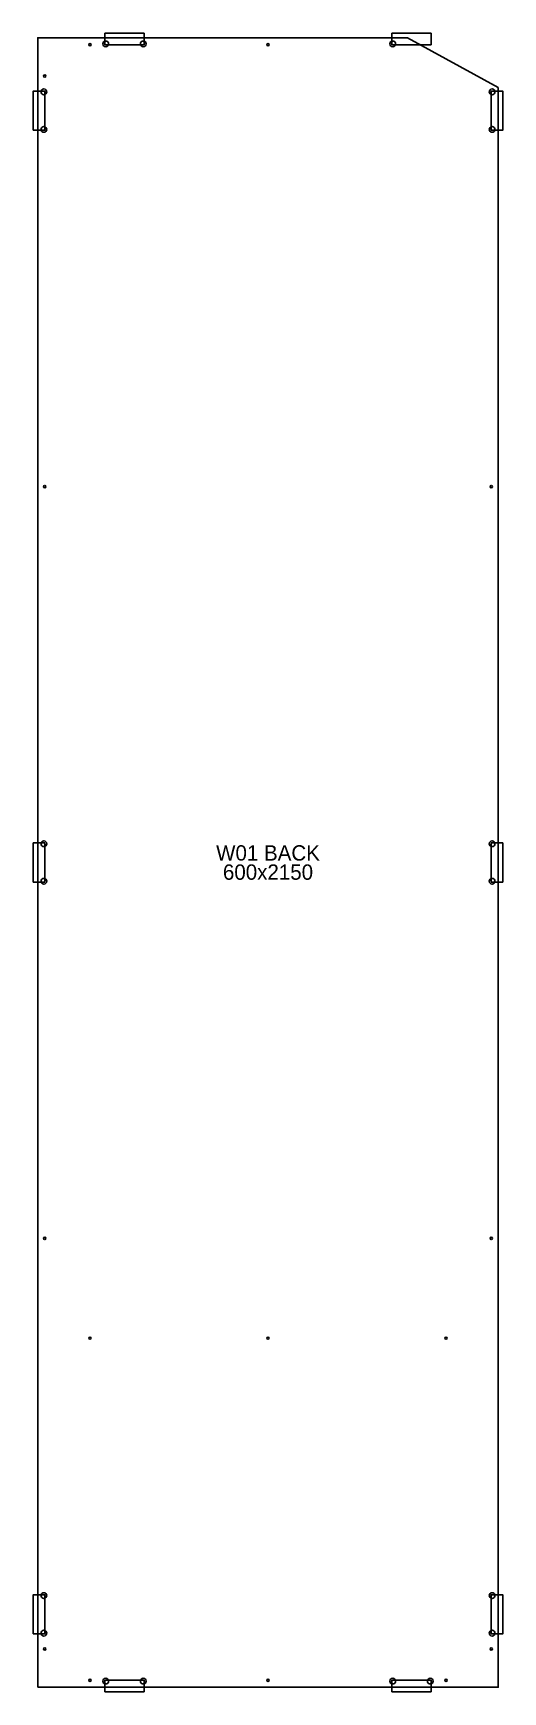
# Model space of a CAD drawing. Extents: x -6 to 606, y -6 to 2156.
import ezdxf
from ezdxf.enums import TextEntityAlignment as Align

# ---------------------------------------------------------------- set-up
doc = ezdxf.new("R2010")
doc.units = 0
for name, color, linetype in [('OUTLINE', 7, 'CONTINUOUS'), ('PUZZLE_HOLES_7_5MM', 3, 'CONTINUOUS'), ('PUZZLE_SOCKET', 1, 'CONTINUOUS'), ('SCREWS_3MM', 4, 'CONTINUOUS'), ('UNIT_NUMBER', 94, 'CONTINUOUS')]:
    doc.layers.add(name, color=color, linetype=linetype)

msp = doc.modelspace()

# ---------------------------------------------------------------- linework, layer by layer
at = {"layer": 'OUTLINE'}
msp.add_lwpolyline([(0, 0), (600, 0), (600, 2085), (481.8, 2150), (0, 2150)], close=True, dxfattribs=at)
at = {"layer": 'PUZZLE_HOLES_7_5MM'}
for centre in [(88.5, 2142), (137.5, 2142), (462.5, 2142), (8, 2079.5), (592, 2079.5), (8, 2030.5), (592, 2030.5), (8, 1099.5), (592, 1099.5), (8, 1050.5), (592, 1050.5), (8, 119.5), (592, 119.5), (8, 70.5), (592, 70.5), (88.5, 8), (137.5, 8), (462.5, 8), (511.5, 8)]:
    msp.add_circle(centre, 3.75, dxfattribs=at)
at = {"layer": 'PUZZLE_SOCKET'}
for points in [[(87.5, 2141), (138.5, 2141), (138.5, 2156), (87.5, 2156)], [(461.5, 2141), (512.5, 2141), (512.5, 2156), (461.5, 2156)], [(-6, 2029.5), (9, 2029.5), (9, 2080.5), (-6, 2080.5)], [(591, 2029.5), (606, 2029.5), (606, 2080.5), (591, 2080.5)], [(-6, 1049.5), (9, 1049.5), (9, 1100.5), (-6, 1100.5)], [(591, 1049.5), (606, 1049.5), (606, 1100.5), (591, 1100.5)], [(-6, 69.5), (9, 69.5), (9, 120.5), (-6, 120.5)], [(591, 69.5), (606, 69.5), (606, 120.5), (591, 120.5)], [(87.5, -6), (138.5, -6), (138.5, 9), (87.5, 9)], [(461.5, -6), (512.5, -6), (512.5, 9), (461.5, 9)]]:
    msp.add_lwpolyline(points, close=True, dxfattribs=at)
at = {"layer": 'SCREWS_3MM'}
for centre in [(68, 2141), (300, 2141), (9, 2100), (9, 1565), (591, 1565), (9, 585), (591, 585), (68, 455), (300, 455), (532, 455), (9, 50), (591, 50), (68, 9), (300, 9), (532, 9)]:
    msp.add_circle(centre, 1.5, dxfattribs=at)

# ---------------------------------------------------------------- texts
at = {"layer": 'UNIT_NUMBER'}
for s, p in [('W01 BACK', (300, 1087.5)), ('600x2150', (300, 1062.5))]:
    msp.add_text(s, height=20, dxfattribs=at).set_placement(p, align=Align.MIDDLE_CENTER)

doc.saveas('drawing.dxf')
